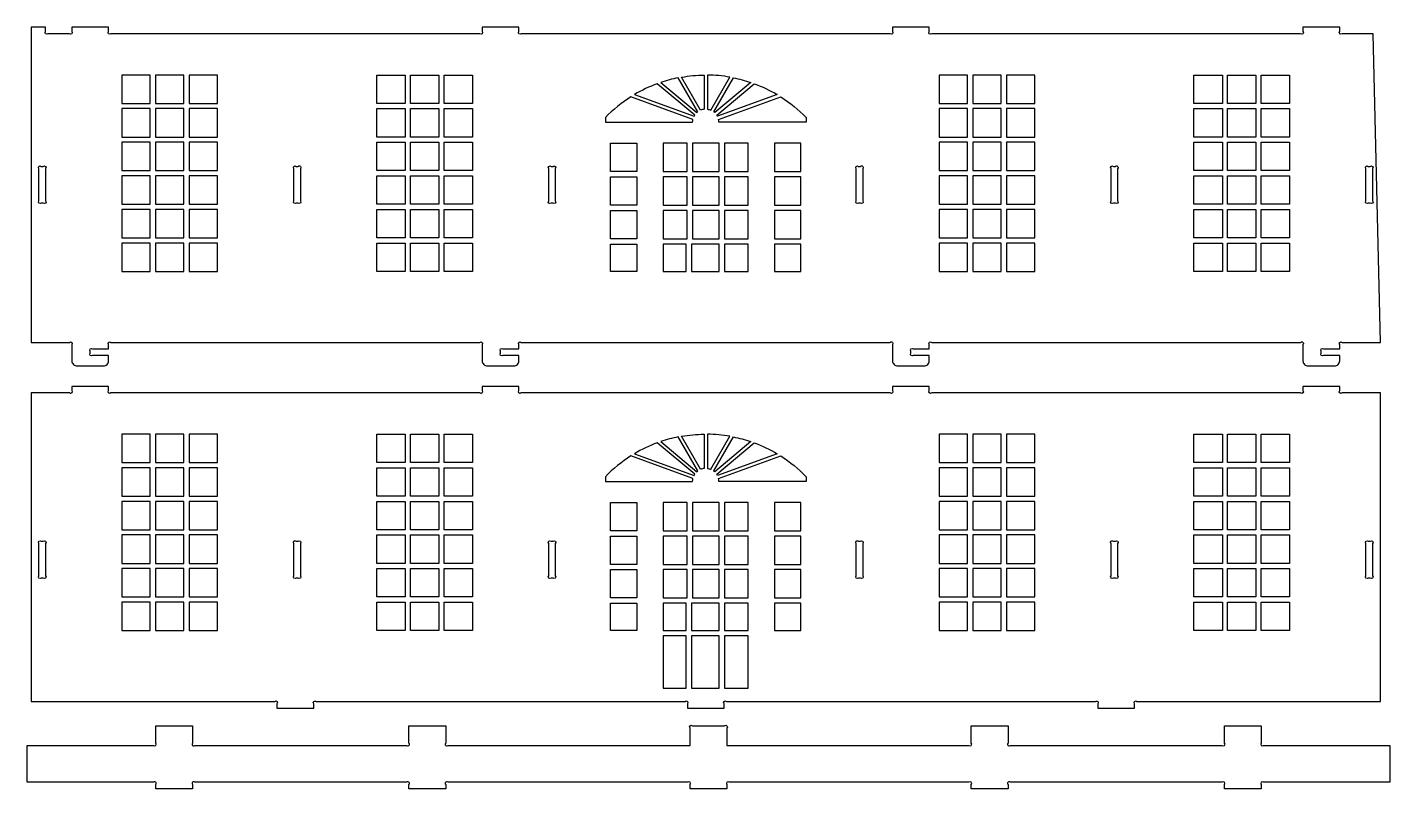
# Model space of a CAD drawing. Extents: x 9625 to 9740, y 1073 to 1136.
# Drawn here: x 9655.42 to 9681.34, y 1121.78 to 1136.28 of the extents above; entities that cross this region are included whole.
import ezdxf

# ---------------------------------------------------------------- set-up
doc = ezdxf.new("R2010")
doc.units = 0
doc.header["$MEASUREMENT"] = 0
doc.layers.add('LAYER_1', color=18, linetype='CONTINUOUS')

msp = doc.modelspace()

# ---------------------------------------------------------------- linework, layer by layer
at = {"layer": 'LAYER_1'}
for points in [[(9681.029, 1136.153), (9680.435, 1136.153, -1), (9680.391, 1136.197), (9680.391, 1136.278), (9679.691, 1136.278), (9679.691, 1136.197, -1), (9679.647, 1136.153), (9672.627, 1136.153, -1), (9672.582, 1136.197), (9672.582, 1136.278), (9671.882, 1136.278), (9671.882, 1136.197, -1), (9671.838, 1136.153), (9664.818, 1136.153, -1), (9664.774, 1136.197), (9664.774, 1136.278), (9664.074, 1136.278), (9664.074, 1136.197, -1), (9664.03, 1136.153), (9657.01, 1136.153, -1), (9656.966, 1136.197), (9656.966, 1136.278), (9656.266, 1136.278), (9656.266, 1136.197, -1), (9656.222, 1136.153), (9655.81, 1136.153, -1), (9655.766, 1136.197), (9655.766, 1136.278), (9655.491, 1136.278), (9655.491, 1130.278), (9656.222, 1130.278, -1), (9656.266, 1130.234), (9656.266, 1129.928, 0.414214), (9656.366, 1129.828), (9656.866, 1129.828, 0.414214), (9656.966, 1129.928), (9656.966, 1130.028), (9656.66, 1130.028, -1), (9656.616, 1130.072), (9656.616, 1130.109, -1), (9656.66, 1130.153), (9656.966, 1130.153), (9656.966, 1130.234, -1), (9657.01, 1130.278), (9664.03, 1130.278, -1), (9664.074, 1130.234), (9664.074, 1129.928, 0.414214), (9664.174, 1129.828), (9664.674, 1129.828, 0.414214), (9664.774, 1129.928), (9664.774, 1130.028), (9664.468, 1130.028, -1), (9664.424, 1130.072), (9664.424, 1130.109, -1), (9664.468, 1130.153), (9664.774, 1130.153), (9664.774, 1130.234, -1), (9664.818, 1130.278), (9671.838, 1130.278, -1), (9671.882, 1130.234), (9671.882, 1129.928, 0.414214), (9671.982, 1129.828), (9672.482, 1129.828, 0.414214), (9672.582, 1129.928), (9672.582, 1130.028), (9672.277, 1130.028, -1), (9672.232, 1130.072), (9672.232, 1130.109, -1), (9672.277, 1130.153), (9672.582, 1130.153), (9672.582, 1130.234, -1), (9672.627, 1130.278), (9679.647, 1130.278, -1), (9679.691, 1130.234), (9679.691, 1129.928, 0.414214), (9679.791, 1129.828), (9680.291, 1129.828, 0.414214), (9680.391, 1129.928), (9680.391, 1130.028), (9680.085, 1130.028, -1), (9680.041, 1130.072), (9680.041, 1130.109, -1), (9680.085, 1130.153), (9680.391, 1130.153), (9680.391, 1130.234, -1), (9680.435, 1130.278), (9681.166, 1130.278)], [(9668.177, 1134.667), (9667.803, 1135.316, 0.032185), (9667.473, 1135.227), (9668.158, 1134.652, -0.024608)], [(9667.868, 1135.328, -0.040607), (9668.297, 1135.368), (9668.297, 1134.716, 0.068342), (9668.231, 1134.699)], [(9668.789, 1135.328, 0.040607), (9668.36, 1135.368), (9668.36, 1134.716, -0.068342), (9668.425, 1134.699)], [(9668.479, 1134.667), (9668.854, 1135.316, -0.032185), (9669.184, 1135.227), (9668.498, 1134.652, 0.024608)], [(9666.971, 1134.996), (9668.106, 1134.582, -0.024608), (9668.118, 1134.604), (9667.405, 1135.203, 0.04529)], [(9669.686, 1134.996), (9668.551, 1134.582, 0.024608), (9668.538, 1134.604), (9669.252, 1135.203, -0.04529)], [(9668.078, 1134.468, -0.055993), (9668.085, 1134.524), (9666.903, 1134.954, 0.059041), (9666.418, 1134.559), (9666.418, 1134.468)], [(9668.578, 1134.468, 0.055993), (9668.572, 1134.524), (9669.754, 1134.954, -0.059041), (9670.238, 1134.559), (9670.238, 1134.468)], [(9655.766, 1133.584), (9655.766, 1132.972, -1), (9655.722, 1132.928), (9655.685, 1132.928, -1), (9655.641, 1132.972), (9655.641, 1133.584, -1), (9655.685, 1133.628), (9655.722, 1133.628, -1)], [(9660.616, 1133.584), (9660.616, 1132.972, -1), (9660.572, 1132.928), (9660.535, 1132.928, -1), (9660.491, 1132.972), (9660.491, 1133.584, -1), (9660.535, 1133.628), (9660.572, 1133.628, -1)], [(9665.466, 1133.584), (9665.466, 1132.972, -1), (9665.422, 1132.928), (9665.385, 1132.928, -1), (9665.341, 1132.972), (9665.341, 1133.584, -1), (9665.385, 1133.628), (9665.422, 1133.628, -1)], [(9671.316, 1133.584), (9671.316, 1132.972, -1), (9671.272, 1132.928), (9671.235, 1132.928, -1), (9671.191, 1132.972), (9671.191, 1133.584, -1), (9671.235, 1133.628), (9671.272, 1133.628, -1)], [(9676.166, 1133.584), (9676.166, 1132.972, -1), (9676.122, 1132.928), (9676.085, 1132.928, -1), (9676.041, 1132.972), (9676.041, 1133.584, -1), (9676.085, 1133.628), (9676.122, 1133.628, -1)], [(9681.016, 1133.584), (9681.016, 1132.972, -1), (9680.972, 1132.928), (9680.935, 1132.928, -1), (9680.891, 1132.972), (9680.891, 1133.584, -1), (9680.935, 1133.628), (9680.972, 1133.628, -1)], [(9655.491, 1123.44), (9660.126, 1123.44, -1), (9660.17, 1123.395), (9660.17, 1123.315), (9660.87, 1123.315), (9660.87, 1123.395, -1), (9660.914, 1123.44), (9667.934, 1123.44, -1), (9667.978, 1123.395), (9667.978, 1123.315), (9668.678, 1123.315), (9668.678, 1123.395, -1), (9668.723, 1123.44), (9675.742, 1123.44, -1), (9675.787, 1123.395), (9675.787, 1123.315), (9676.487, 1123.315), (9676.487, 1123.395, -1), (9676.531, 1123.44), (9681.166, 1123.44), (9681.166, 1129.315), (9680.435, 1129.315, -1), (9680.391, 1129.359), (9680.391, 1129.44), (9679.691, 1129.44), (9679.691, 1129.359, -1), (9679.647, 1129.315), (9672.627, 1129.315, -1), (9672.582, 1129.359), (9672.582, 1129.44), (9671.882, 1129.44), (9671.882, 1129.359, -1), (9671.838, 1129.315), (9664.818, 1129.315, -1), (9664.774, 1129.359), (9664.774, 1129.44), (9664.074, 1129.44), (9664.074, 1129.359, -1), (9664.03, 1129.315), (9657.01, 1129.315, -1), (9656.966, 1129.359), (9656.966, 1129.44), (9656.266, 1129.44), (9656.266, 1129.359, -1), (9656.222, 1129.315), (9655.491, 1129.315)], [(9667.868, 1128.489, -0.040607), (9668.297, 1128.529), (9668.297, 1127.878, 0.068342), (9668.231, 1127.86)], [(9668.789, 1128.489, 0.040607), (9668.36, 1128.529), (9668.36, 1127.878, -0.068342), (9668.425, 1127.86)], [(9666.971, 1128.157), (9668.106, 1127.744, -0.024608), (9668.118, 1127.765), (9667.405, 1128.364, 0.04529)], [(9668.177, 1127.829), (9667.803, 1128.477, 0.032185), (9667.473, 1128.388), (9668.158, 1127.813, -0.024608)], [(9668.479, 1127.829), (9668.854, 1128.477, -0.032185), (9669.184, 1128.388), (9668.498, 1127.813, 0.024608)], [(9669.686, 1128.157), (9668.551, 1127.744, 0.024608), (9668.538, 1127.765), (9669.252, 1128.364, -0.04529)], [(9668.078, 1127.63, -0.055993), (9668.085, 1127.685), (9666.903, 1128.115, 0.059041), (9666.418, 1127.72), (9666.418, 1127.63)], [(9668.578, 1127.63, 0.055993), (9668.572, 1127.685), (9669.754, 1128.115, -0.059041), (9670.238, 1127.72), (9670.238, 1127.63)], [(9655.766, 1126.445), (9655.766, 1125.834, -1), (9655.722, 1125.79), (9655.685, 1125.79, -1), (9655.641, 1125.834), (9655.641, 1126.445, -1), (9655.685, 1126.49), (9655.722, 1126.49, -1)], [(9660.616, 1126.445), (9660.616, 1125.834, -1), (9660.572, 1125.79), (9660.535, 1125.79, -1), (9660.491, 1125.834), (9660.491, 1126.445, -1), (9660.535, 1126.49), (9660.572, 1126.49, -1)], [(9665.466, 1126.445), (9665.466, 1125.834, -1), (9665.422, 1125.79), (9665.385, 1125.79, -1), (9665.341, 1125.834), (9665.341, 1126.445, -1), (9665.385, 1126.49), (9665.422, 1126.49, -1)], [(9671.316, 1126.445), (9671.316, 1125.834, -1), (9671.272, 1125.79), (9671.235, 1125.79, -1), (9671.191, 1125.834), (9671.191, 1126.445, -1), (9671.235, 1126.49), (9671.272, 1126.49, -1)], [(9676.166, 1126.445), (9676.166, 1125.834, -1), (9676.122, 1125.79), (9676.085, 1125.79, -1), (9676.041, 1125.834), (9676.041, 1126.445, -1), (9676.085, 1126.49), (9676.122, 1126.49, -1)], [(9681.016, 1126.445), (9681.016, 1125.834, -1), (9680.972, 1125.79), (9680.935, 1125.79, -1), (9680.891, 1125.834), (9680.891, 1126.445, -1), (9680.935, 1126.49), (9680.972, 1126.49, -1)], [(9681.343, 1121.902), (9678.944, 1121.902, 1), (9678.899, 1121.858), (9678.899, 1121.777), (9678.199, 1121.777), (9678.199, 1121.858, 1), (9678.155, 1121.902), (9674.125, 1121.902, 1), (9674.081, 1121.858), (9674.081, 1121.777), (9673.381, 1121.777), (9673.381, 1121.858, 1), (9673.336, 1121.902), (9668.775, 1121.902, 1), (9668.731, 1121.858), (9668.731, 1121.777), (9668.031, 1121.777), (9668.031, 1121.858, 1), (9667.986, 1121.902), (9663.425, 1121.902, 1), (9663.381, 1121.858), (9663.381, 1121.777), (9662.681, 1121.777), (9662.681, 1121.858, 1), (9662.636, 1121.902), (9658.606, 1121.902, 1), (9658.562, 1121.858), (9658.562, 1121.777), (9657.862, 1121.777), (9657.862, 1121.858, 1), (9657.818, 1121.902), (9655.418, 1121.902), (9655.418, 1122.602), (9657.818, 1122.602, 1), (9657.862, 1122.647), (9657.862, 1122.977), (9658.562, 1122.977), (9658.562, 1122.647, 1), (9658.606, 1122.602), (9662.636, 1122.602, 1), (9662.681, 1122.647), (9662.681, 1122.977), (9663.381, 1122.977), (9663.381, 1122.647, 1), (9663.425, 1122.602), (9668.031, 1122.602), (9668.031, 1122.933, -1), (9668.075, 1122.977), (9668.686, 1122.977, -1), (9668.731, 1122.933), (9668.731, 1122.602), (9673.336, 1122.602, 1), (9673.381, 1122.647), (9673.381, 1122.977), (9674.081, 1122.977), (9674.081, 1122.647, 1), (9674.125, 1122.602), (9678.155, 1122.602, 1), (9678.199, 1122.647), (9678.199, 1122.977), (9678.899, 1122.977), (9678.899, 1122.647, 1), (9678.944, 1122.602), (9681.343, 1122.602)]]:
    msp.add_lwpolyline(points, format="xyb", close=True, dxfattribs=at)
for points in [[(9657.218, 1134.828), (9657.758, 1134.828), (9657.758, 1135.368), (9657.218, 1135.368)], [(9657.858, 1134.828), (9658.398, 1134.828), (9658.398, 1135.368), (9657.858, 1135.368)], [(9658.498, 1134.828), (9659.038, 1134.828), (9659.038, 1135.368), (9658.498, 1135.368)], [(9662.608, 1134.828), (9662.068, 1134.828), (9662.068, 1135.368), (9662.608, 1135.368)], [(9663.248, 1134.828), (9662.708, 1134.828), (9662.708, 1135.368), (9663.248, 1135.368)], [(9663.888, 1134.828), (9663.348, 1134.828), (9663.348, 1135.368), (9663.888, 1135.368)], [(9672.768, 1134.828), (9673.308, 1134.828), (9673.308, 1135.368), (9672.768, 1135.368)], [(9673.408, 1134.828), (9673.948, 1134.828), (9673.948, 1135.368), (9673.408, 1135.368)], [(9674.048, 1134.828), (9674.588, 1134.828), (9674.588, 1135.368), (9674.048, 1135.368)], [(9678.158, 1134.828), (9677.618, 1134.828), (9677.618, 1135.368), (9678.158, 1135.368)], [(9678.798, 1134.828), (9678.258, 1134.828), (9678.258, 1135.368), (9678.798, 1135.368)], [(9679.438, 1134.828), (9678.898, 1134.828), (9678.898, 1135.368), (9679.438, 1135.368)], [(9657.218, 1134.188), (9657.758, 1134.188), (9657.758, 1134.728), (9657.218, 1134.728)], [(9657.858, 1134.188), (9658.398, 1134.188), (9658.398, 1134.728), (9657.858, 1134.728)], [(9658.498, 1134.188), (9659.038, 1134.188), (9659.038, 1134.728), (9658.498, 1134.728)], [(9662.608, 1134.188), (9662.068, 1134.188), (9662.068, 1134.728), (9662.608, 1134.728)], [(9663.248, 1134.188), (9662.708, 1134.188), (9662.708, 1134.728), (9663.248, 1134.728)], [(9663.888, 1134.188), (9663.348, 1134.188), (9663.348, 1134.728), (9663.888, 1134.728)], [(9672.768, 1134.188), (9673.308, 1134.188), (9673.308, 1134.728), (9672.768, 1134.728)], [(9673.408, 1134.188), (9673.948, 1134.188), (9673.948, 1134.728), (9673.408, 1134.728)], [(9674.048, 1134.188), (9674.588, 1134.188), (9674.588, 1134.728), (9674.048, 1134.728)], [(9678.158, 1134.188), (9677.618, 1134.188), (9677.618, 1134.728), (9678.158, 1134.728)], [(9678.798, 1134.188), (9678.258, 1134.188), (9678.258, 1134.728), (9678.798, 1134.728)], [(9679.438, 1134.188), (9678.898, 1134.188), (9678.898, 1134.728), (9679.438, 1134.728)], [(9657.218, 1133.548), (9657.758, 1133.548), (9657.758, 1134.088), (9657.218, 1134.088)], [(9657.858, 1133.548), (9658.398, 1133.548), (9658.398, 1134.088), (9657.858, 1134.088)], [(9658.498, 1133.548), (9659.038, 1133.548), (9659.038, 1134.088), (9658.498, 1134.088)], [(9662.608, 1133.548), (9662.068, 1133.548), (9662.068, 1134.088), (9662.608, 1134.088)], [(9663.248, 1133.548), (9662.708, 1133.548), (9662.708, 1134.088), (9663.248, 1134.088)], [(9663.888, 1133.548), (9663.348, 1133.548), (9663.348, 1134.088), (9663.888, 1134.088)], [(9667.018, 1133.528), (9666.518, 1133.528), (9666.518, 1134.068), (9667.018, 1134.068)], [(9667.518, 1133.528), (9667.975, 1133.528), (9667.975, 1134.068), (9667.518, 1134.068)], [(9668.075, 1133.528), (9668.582, 1133.528), (9668.582, 1134.068), (9668.075, 1134.068)], [(9668.682, 1133.528), (9669.138, 1133.528), (9669.138, 1134.068), (9668.682, 1134.068)], [(9669.638, 1133.528), (9670.138, 1133.528), (9670.138, 1134.068), (9669.638, 1134.068)], [(9672.768, 1133.548), (9673.308, 1133.548), (9673.308, 1134.088), (9672.768, 1134.088)], [(9673.408, 1133.548), (9673.948, 1133.548), (9673.948, 1134.088), (9673.408, 1134.088)], [(9674.048, 1133.548), (9674.588, 1133.548), (9674.588, 1134.088), (9674.048, 1134.088)], [(9678.158, 1133.548), (9677.618, 1133.548), (9677.618, 1134.088), (9678.158, 1134.088)], [(9678.798, 1133.548), (9678.258, 1133.548), (9678.258, 1134.088), (9678.798, 1134.088)], [(9679.438, 1133.548), (9678.898, 1133.548), (9678.898, 1134.088), (9679.438, 1134.088)], [(9657.218, 1132.908), (9657.758, 1132.908), (9657.758, 1133.448), (9657.218, 1133.448)], [(9657.858, 1132.908), (9658.398, 1132.908), (9658.398, 1133.448), (9657.858, 1133.448)], [(9658.498, 1132.908), (9659.038, 1132.908), (9659.038, 1133.448), (9658.498, 1133.448)], [(9662.608, 1132.908), (9662.068, 1132.908), (9662.068, 1133.448), (9662.608, 1133.448)], [(9663.248, 1132.908), (9662.708, 1132.908), (9662.708, 1133.448), (9663.248, 1133.448)], [(9663.888, 1132.908), (9663.348, 1132.908), (9663.348, 1133.448), (9663.888, 1133.448)], [(9672.768, 1132.908), (9673.308, 1132.908), (9673.308, 1133.448), (9672.768, 1133.448)], [(9673.408, 1132.908), (9673.948, 1132.908), (9673.948, 1133.448), (9673.408, 1133.448)], [(9674.048, 1132.908), (9674.588, 1132.908), (9674.588, 1133.448), (9674.048, 1133.448)], [(9678.158, 1132.908), (9677.618, 1132.908), (9677.618, 1133.448), (9678.158, 1133.448)], [(9678.798, 1132.908), (9678.258, 1132.908), (9678.258, 1133.448), (9678.798, 1133.448)], [(9679.438, 1132.908), (9678.898, 1132.908), (9678.898, 1133.448), (9679.438, 1133.448)], [(9667.018, 1132.888), (9666.518, 1132.888), (9666.518, 1133.428), (9667.018, 1133.428)], [(9667.518, 1132.888), (9667.975, 1132.888), (9667.975, 1133.428), (9667.518, 1133.428)], [(9668.075, 1132.888), (9668.582, 1132.888), (9668.582, 1133.428), (9668.075, 1133.428)], [(9668.682, 1132.888), (9669.138, 1132.888), (9669.138, 1133.428), (9668.682, 1133.428)], [(9669.638, 1132.888), (9670.138, 1132.888), (9670.138, 1133.428), (9669.638, 1133.428)], [(9657.218, 1132.268), (9657.758, 1132.268), (9657.758, 1132.808), (9657.218, 1132.808)], [(9657.858, 1132.268), (9658.398, 1132.268), (9658.398, 1132.808), (9657.858, 1132.808)], [(9658.498, 1132.268), (9659.038, 1132.268), (9659.038, 1132.808), (9658.498, 1132.808)], [(9662.608, 1132.268), (9662.068, 1132.268), (9662.068, 1132.808), (9662.608, 1132.808)], [(9663.248, 1132.268), (9662.708, 1132.268), (9662.708, 1132.808), (9663.248, 1132.808)], [(9663.888, 1132.268), (9663.348, 1132.268), (9663.348, 1132.808), (9663.888, 1132.808)], [(9667.018, 1132.788), (9667.018, 1132.248), (9666.518, 1132.248), (9666.518, 1132.788)], [(9667.518, 1132.248), (9667.975, 1132.248), (9667.975, 1132.788), (9667.518, 1132.788)], [(9668.075, 1132.248), (9668.582, 1132.248), (9668.582, 1132.788), (9668.075, 1132.788)], [(9668.682, 1132.248), (9669.138, 1132.248), (9669.138, 1132.788), (9668.682, 1132.788)], [(9669.638, 1132.788), (9669.638, 1132.248), (9670.138, 1132.248), (9670.138, 1132.788)], [(9672.768, 1132.268), (9673.308, 1132.268), (9673.308, 1132.808), (9672.768, 1132.808)], [(9673.408, 1132.268), (9673.948, 1132.268), (9673.948, 1132.808), (9673.408, 1132.808)], [(9674.048, 1132.268), (9674.588, 1132.268), (9674.588, 1132.808), (9674.048, 1132.808)], [(9678.158, 1132.268), (9677.618, 1132.268), (9677.618, 1132.808), (9678.158, 1132.808)], [(9678.798, 1132.268), (9678.258, 1132.268), (9678.258, 1132.808), (9678.798, 1132.808)], [(9679.438, 1132.268), (9678.898, 1132.268), (9678.898, 1132.808), (9679.438, 1132.808)], [(9657.218, 1131.628), (9657.758, 1131.628), (9657.758, 1132.168), (9657.218, 1132.168)], [(9657.858, 1131.628), (9658.398, 1131.628), (9658.398, 1132.168), (9657.858, 1132.168)], [(9658.498, 1131.628), (9659.038, 1131.628), (9659.038, 1132.168), (9658.498, 1132.168)], [(9662.608, 1131.628), (9662.068, 1131.628), (9662.068, 1132.168), (9662.608, 1132.168)], [(9663.248, 1131.628), (9662.708, 1131.628), (9662.708, 1132.168), (9663.248, 1132.168)], [(9663.888, 1131.628), (9663.348, 1131.628), (9663.348, 1132.168), (9663.888, 1132.168)], [(9667.018, 1132.148), (9667.018, 1131.628), (9666.518, 1131.628), (9666.518, 1132.148)], [(9667.518, 1131.628), (9667.958, 1131.628), (9667.958, 1132.148), (9667.518, 1132.148)], [(9668.058, 1131.628), (9668.582, 1131.628), (9668.582, 1132.148), (9668.058, 1132.148)], [(9668.682, 1131.628), (9669.138, 1131.628), (9669.138, 1132.148), (9668.682, 1132.148)], [(9669.638, 1132.148), (9669.638, 1131.628), (9670.138, 1131.628), (9670.138, 1132.148)], [(9672.768, 1131.628), (9673.308, 1131.628), (9673.308, 1132.168), (9672.768, 1132.168)], [(9673.408, 1131.628), (9673.948, 1131.628), (9673.948, 1132.168), (9673.408, 1132.168)], [(9674.048, 1131.628), (9674.588, 1131.628), (9674.588, 1132.168), (9674.048, 1132.168)], [(9678.158, 1131.628), (9677.618, 1131.628), (9677.618, 1132.168), (9678.158, 1132.168)], [(9678.798, 1131.628), (9678.258, 1131.628), (9678.258, 1132.168), (9678.798, 1132.168)], [(9679.438, 1131.628), (9678.898, 1131.628), (9678.898, 1132.168), (9679.438, 1132.168)], [(9657.218, 1127.99), (9657.758, 1127.99), (9657.758, 1128.53), (9657.218, 1128.53)], [(9657.858, 1127.99), (9658.398, 1127.99), (9658.398, 1128.53), (9657.858, 1128.53)], [(9658.498, 1127.99), (9659.038, 1127.99), (9659.038, 1128.53), (9658.498, 1128.53)], [(9662.608, 1127.99), (9662.068, 1127.99), (9662.068, 1128.53), (9662.608, 1128.53)], [(9663.248, 1127.99), (9662.708, 1127.99), (9662.708, 1128.53), (9663.248, 1128.53)], [(9663.888, 1127.99), (9663.348, 1127.99), (9663.348, 1128.53), (9663.888, 1128.53)], [(9672.768, 1127.99), (9673.308, 1127.99), (9673.308, 1128.53), (9672.768, 1128.53)], [(9673.408, 1127.99), (9673.948, 1127.99), (9673.948, 1128.53), (9673.408, 1128.53)], [(9674.048, 1127.99), (9674.588, 1127.99), (9674.588, 1128.53), (9674.048, 1128.53)], [(9678.158, 1127.99), (9677.618, 1127.99), (9677.618, 1128.53), (9678.158, 1128.53)], [(9678.798, 1127.99), (9678.258, 1127.99), (9678.258, 1128.53), (9678.798, 1128.53)], [(9679.438, 1127.99), (9678.898, 1127.99), (9678.898, 1128.53), (9679.438, 1128.53)], [(9657.218, 1127.35), (9657.758, 1127.35), (9657.758, 1127.89), (9657.218, 1127.89)], [(9657.858, 1127.35), (9658.398, 1127.35), (9658.398, 1127.89), (9657.858, 1127.89)], [(9658.498, 1127.35), (9659.038, 1127.35), (9659.038, 1127.89), (9658.498, 1127.89)], [(9662.608, 1127.35), (9662.068, 1127.35), (9662.068, 1127.89), (9662.608, 1127.89)], [(9663.248, 1127.35), (9662.708, 1127.35), (9662.708, 1127.89), (9663.248, 1127.89)], [(9663.888, 1127.35), (9663.348, 1127.35), (9663.348, 1127.89), (9663.888, 1127.89)], [(9672.768, 1127.35), (9673.308, 1127.35), (9673.308, 1127.89), (9672.768, 1127.89)], [(9673.408, 1127.35), (9673.948, 1127.35), (9673.948, 1127.89), (9673.408, 1127.89)], [(9674.048, 1127.35), (9674.588, 1127.35), (9674.588, 1127.89), (9674.048, 1127.89)], [(9678.158, 1127.35), (9677.618, 1127.35), (9677.618, 1127.89), (9678.158, 1127.89)], [(9678.798, 1127.35), (9678.258, 1127.35), (9678.258, 1127.89), (9678.798, 1127.89)], [(9679.438, 1127.35), (9678.898, 1127.35), (9678.898, 1127.89), (9679.438, 1127.89)], [(9657.218, 1126.71), (9657.758, 1126.71), (9657.758, 1127.25), (9657.218, 1127.25)], [(9657.858, 1126.71), (9658.398, 1126.71), (9658.398, 1127.25), (9657.858, 1127.25)], [(9658.498, 1126.71), (9659.038, 1126.71), (9659.038, 1127.25), (9658.498, 1127.25)], [(9662.608, 1126.71), (9662.068, 1126.71), (9662.068, 1127.25), (9662.608, 1127.25)], [(9663.248, 1126.71), (9662.708, 1126.71), (9662.708, 1127.25), (9663.248, 1127.25)], [(9663.888, 1126.71), (9663.348, 1126.71), (9663.348, 1127.25), (9663.888, 1127.25)], [(9667.018, 1126.69), (9666.518, 1126.69), (9666.518, 1127.23), (9667.018, 1127.23)], [(9667.518, 1126.69), (9667.975, 1126.69), (9667.975, 1127.23), (9667.518, 1127.23)], [(9668.075, 1126.69), (9668.582, 1126.69), (9668.582, 1127.23), (9668.075, 1127.23)], [(9668.682, 1126.69), (9669.138, 1126.69), (9669.138, 1127.23), (9668.682, 1127.23)], [(9669.638, 1126.69), (9670.138, 1126.69), (9670.138, 1127.23), (9669.638, 1127.23)], [(9672.768, 1126.71), (9673.308, 1126.71), (9673.308, 1127.25), (9672.768, 1127.25)], [(9673.408, 1126.71), (9673.948, 1126.71), (9673.948, 1127.25), (9673.408, 1127.25)], [(9674.048, 1126.71), (9674.588, 1126.71), (9674.588, 1127.25), (9674.048, 1127.25)], [(9678.158, 1126.71), (9677.618, 1126.71), (9677.618, 1127.25), (9678.158, 1127.25)], [(9678.798, 1126.71), (9678.258, 1126.71), (9678.258, 1127.25), (9678.798, 1127.25)], [(9679.438, 1126.71), (9678.898, 1126.71), (9678.898, 1127.25), (9679.438, 1127.25)], [(9657.218, 1126.07), (9657.758, 1126.07), (9657.758, 1126.61), (9657.218, 1126.61)], [(9657.858, 1126.07), (9658.398, 1126.07), (9658.398, 1126.61), (9657.858, 1126.61)], [(9658.498, 1126.07), (9659.038, 1126.07), (9659.038, 1126.61), (9658.498, 1126.61)], [(9662.608, 1126.07), (9662.068, 1126.07), (9662.068, 1126.61), (9662.608, 1126.61)], [(9663.248, 1126.07), (9662.708, 1126.07), (9662.708, 1126.61), (9663.248, 1126.61)], [(9663.888, 1126.07), (9663.348, 1126.07), (9663.348, 1126.61), (9663.888, 1126.61)], [(9667.018, 1126.05), (9666.518, 1126.05), (9666.518, 1126.59), (9667.018, 1126.59)], [(9667.518, 1126.05), (9667.975, 1126.05), (9667.975, 1126.59), (9667.518, 1126.59)], [(9668.075, 1126.05), (9668.582, 1126.05), (9668.582, 1126.59), (9668.075, 1126.59)], [(9668.682, 1126.05), (9669.138, 1126.05), (9669.138, 1126.59), (9668.682, 1126.59)], [(9669.638, 1126.05), (9670.138, 1126.05), (9670.138, 1126.59), (9669.638, 1126.59)], [(9672.768, 1126.07), (9673.308, 1126.07), (9673.308, 1126.61), (9672.768, 1126.61)], [(9673.408, 1126.07), (9673.948, 1126.07), (9673.948, 1126.61), (9673.408, 1126.61)], [(9674.048, 1126.07), (9674.588, 1126.07), (9674.588, 1126.61), (9674.048, 1126.61)], [(9678.158, 1126.07), (9677.618, 1126.07), (9677.618, 1126.61), (9678.158, 1126.61)], [(9678.798, 1126.07), (9678.258, 1126.07), (9678.258, 1126.61), (9678.798, 1126.61)], [(9679.438, 1126.07), (9678.898, 1126.07), (9678.898, 1126.61), (9679.438, 1126.61)], [(9657.218, 1125.43), (9657.758, 1125.43), (9657.758, 1125.97), (9657.218, 1125.97)], [(9657.858, 1125.43), (9658.398, 1125.43), (9658.398, 1125.97), (9657.858, 1125.97)], [(9658.498, 1125.43), (9659.038, 1125.43), (9659.038, 1125.97), (9658.498, 1125.97)], [(9662.608, 1125.43), (9662.068, 1125.43), (9662.068, 1125.97), (9662.608, 1125.97)], [(9663.248, 1125.43), (9662.708, 1125.43), (9662.708, 1125.97), (9663.248, 1125.97)], [(9663.888, 1125.43), (9663.348, 1125.43), (9663.348, 1125.97), (9663.888, 1125.97)], [(9667.018, 1125.95), (9667.018, 1125.41), (9666.518, 1125.41), (9666.518, 1125.95)], [(9667.518, 1125.41), (9667.975, 1125.41), (9667.975, 1125.95), (9667.518, 1125.95)], [(9668.075, 1125.41), (9668.582, 1125.41), (9668.582, 1125.95), (9668.075, 1125.95)], [(9668.682, 1125.41), (9669.138, 1125.41), (9669.138, 1125.95), (9668.682, 1125.95)], [(9669.638, 1125.95), (9669.638, 1125.41), (9670.138, 1125.41), (9670.138, 1125.95)], [(9672.768, 1125.43), (9673.308, 1125.43), (9673.308, 1125.97), (9672.768, 1125.97)], [(9673.408, 1125.43), (9673.948, 1125.43), (9673.948, 1125.97), (9673.408, 1125.97)], [(9674.048, 1125.43), (9674.588, 1125.43), (9674.588, 1125.97), (9674.048, 1125.97)], [(9678.158, 1125.43), (9677.618, 1125.43), (9677.618, 1125.97), (9678.158, 1125.97)], [(9678.798, 1125.43), (9678.258, 1125.43), (9678.258, 1125.97), (9678.798, 1125.97)], [(9679.438, 1125.43), (9678.898, 1125.43), (9678.898, 1125.97), (9679.438, 1125.97)], [(9657.218, 1124.79), (9657.758, 1124.79), (9657.758, 1125.33), (9657.218, 1125.33)], [(9657.858, 1124.79), (9658.398, 1124.79), (9658.398, 1125.33), (9657.858, 1125.33)], [(9658.498, 1124.79), (9659.038, 1124.79), (9659.038, 1125.33), (9658.498, 1125.33)], [(9662.608, 1124.79), (9662.068, 1124.79), (9662.068, 1125.33), (9662.608, 1125.33)], [(9663.248, 1124.79), (9662.708, 1124.79), (9662.708, 1125.33), (9663.248, 1125.33)], [(9663.888, 1124.79), (9663.348, 1124.79), (9663.348, 1125.33), (9663.888, 1125.33)], [(9667.018, 1125.31), (9667.018, 1124.79), (9666.518, 1124.79), (9666.518, 1125.31)], [(9667.518, 1124.79), (9667.958, 1124.79), (9667.958, 1125.31), (9667.518, 1125.31)], [(9668.058, 1124.79), (9668.582, 1124.79), (9668.582, 1125.31), (9668.058, 1125.31)], [(9668.682, 1124.79), (9669.138, 1124.79), (9669.138, 1125.31), (9668.682, 1125.31)], [(9669.638, 1125.31), (9669.638, 1124.79), (9670.138, 1124.79), (9670.138, 1125.31)], [(9672.768, 1124.79), (9673.308, 1124.79), (9673.308, 1125.33), (9672.768, 1125.33)], [(9673.408, 1124.79), (9673.948, 1124.79), (9673.948, 1125.33), (9673.408, 1125.33)], [(9674.048, 1124.79), (9674.588, 1124.79), (9674.588, 1125.33), (9674.048, 1125.33)], [(9678.158, 1124.79), (9677.618, 1124.79), (9677.618, 1125.33), (9678.158, 1125.33)], [(9678.798, 1124.79), (9678.258, 1124.79), (9678.258, 1125.33), (9678.798, 1125.33)], [(9679.438, 1124.79), (9678.898, 1124.79), (9678.898, 1125.33), (9679.438, 1125.33)], [(9667.518, 1123.69), (9667.958, 1123.69), (9667.958, 1124.69), (9667.518, 1124.69)], [(9668.058, 1123.69), (9668.582, 1123.69), (9668.582, 1124.69), (9668.058, 1124.69)], [(9668.682, 1123.69), (9669.138, 1123.69), (9669.138, 1124.69), (9668.682, 1124.69)]]:
    msp.add_lwpolyline(points, close=True, dxfattribs=at)

doc.saveas('drawing.dxf')
